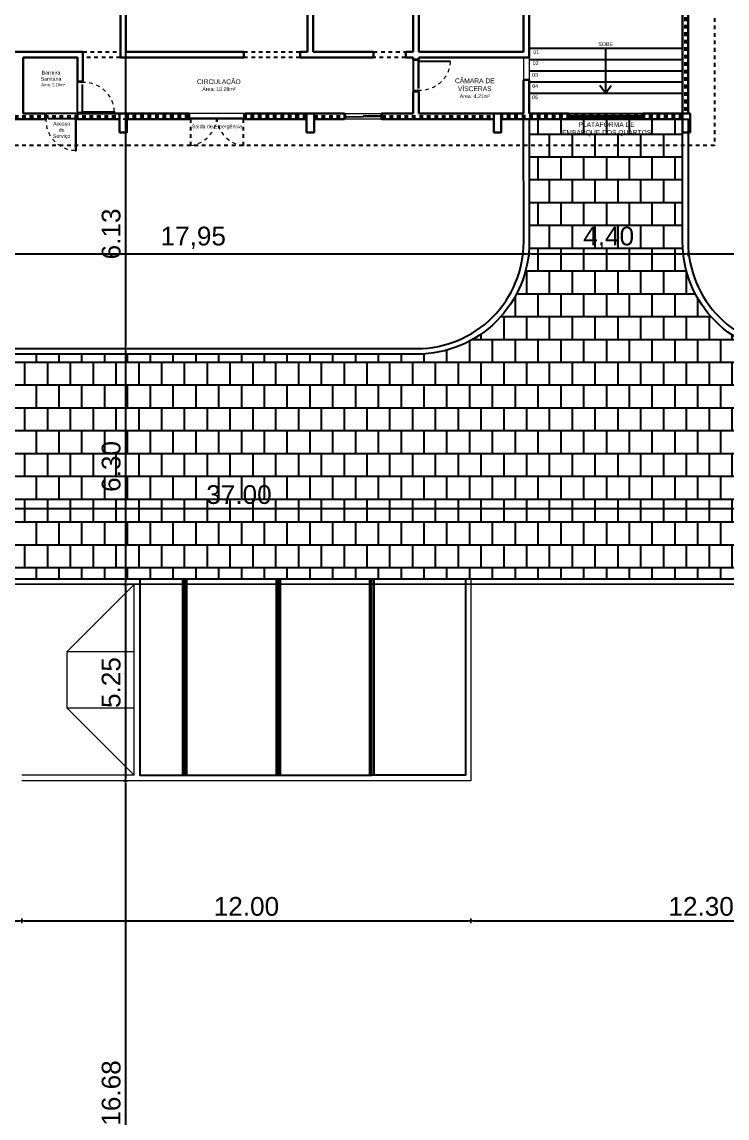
# Model space of a CAD drawing. Header units: millimetres. Extents: x 2823 to 2968, y 1352 to 1452.
# Drawn here: x 2934.33 to 2953.17, y 1391.2 to 1420.49 of the extents above; entities that cross this region are included whole.
import ezdxf

# ---------------------------------------------------------------- set-up
doc = ezdxf.new("R2010")
doc.units = ezdxf.units.MM
doc.header["$LTSCALE"] = 0.03
doc.linetypes.add('Dashed', pattern=[0.75, 0.5, -0.25])
for name, color, linetype, lineweight in [('A-COTAS', 12, 'Continuous', 9), ('A-ESQ-PORTAS', 2, 'Continuous', 18), ('A-ESTRUTURA', 164, 'Continuous', 30), ('A-PAREDE', 5, 'Continuous', 30), ('A-PROJEÇÃO', 251, 'Dashed', 13), ('A-VISTA01', 1, 'Continuous', 20), ('A-VISTA03', 3, 'Continuous', 9)]:
    doc.layers.add(name, color=color, linetype=linetype, lineweight=lineweight)
for name, color, linetype in [('A-Hachuras', 8, 'Continuous'), ('A-PISO', 251, 'Continuous'), ('A_PROJEÇÃO', 7, 'Dashed'), ('G_HACHURA', 9, 'Continuous')]:
    doc.layers.add(name, color=color, linetype=linetype)
doc.layers.add('A-TEXTO1', color=7, linetype='Continuous', true_color=0x000000)
doc.styles.add('A2 Arquitetos', font='arial.ttf')
doc.styles.add('Century Gothic', font='arial.ttf')
doc.dimstyles.new('COTA_250', dxfattribs={"dimscale": 250, "dimtxt": 0.002, "dimasz": 0.00025, "dimexe": 0.00075, "dimexo": 0.00075, "dimgap": 0.0005, "dimtad": 1, "dimzin": 4, "dimdsep": 46, "dimtxsty": 'Century Gothic', "dimblk": 'PU-Tick', "dimcen": 0.001, "dimdle": 0.00075, "dimse1": 1, "dimse2": 1, "dimclrd": 256, "dimclre": 256, "dimclrt": 256, "dimadec": 0, "dimazin": 0, "dimtfac": 1, "dimtix": 1, "dimtmove": 0, "dimatfit": 3, "dimldrblk": 'DOT', "dimfxl": 1, "dimarcsym": 0})

# ---------------------------------------------------------------- blocks, each defined once
blk = doc.blocks.new('PORTA 150')
for p, q in [((0.055, 0.853), (0.035, 0.853)), ((1.441, 0.853), (1.461, 0.853))]:
    blk.add_line(p, q)
at = {"layer": 'A-ESQ-PORTAS'}
for p, q in [((0, 0.15), (0.03, 0.15)), ((0.03, 0), (0, 0)), ((0.03, 0.15), (0.03, 0.115)), ((0.03, 0.15), (0.03, 0.115)), ((0.03, 0.115), (0.04, 0.115)), ((0.04, 0.105), (0.03, 0.105)), ((0.03, 0.105), (0.03, 0)), ((0.03, 0), (1.47, 0)), ((0.037, 0.15), (0.057, 0.15)), ((0.04, 0.115), (0.04, 0.105)), ((1.463, 0.15), (1.443, 0.15)), ((1.47, 0.115), (1.46, 0.115)), ((1.46, 0.115), (1.46, 0.105)), ((1.46, 0.105), (1.47, 0.105)), ((1.5, 0.15), (1.47, 0.15)), ((1.47, 0.15), (1.47, 0.115)), ((1.47, 0.15), (1.47, 0.115)), ((1.47, 0.105), (1.47, 0)), ((1.47, 0), (1.5, 0))]:
    blk.add_line(p, q, dxfattribs=at)
at = {"layer": 'A-ESQ-PORTAS', "ltscale": 50}
for p, q in [((0.03, 0.15), (1.443, 0.15)), ((0.03, 0.125), (1.47, 0.125))]:
    blk.add_line(p, q, dxfattribs=at)
at = {"layer": 'A-ESQ-PORTAS', "linetype": 'Continuous', "const_width": 0.001}
for points in [[(0.033, 0.154, 1), (0.033, 0.148, 1)], [(1.467, 0.154, -1), (1.467, 0.148, -1)]]:
    blk.add_lwpolyline(points, format="xyb", close=True, dxfattribs=at)
at = {"layer": 'A-PROJEÇÃO'}
for p, q in [((0.037, 0.15), (0.035, 0.853)), ((0.057, 0.15), (0.055, 0.853)), ((1.443, 0.15), (1.441, 0.853)), ((1.463, 0.15), (1.461, 0.853))]:
    blk.add_line(p, q, dxfattribs=at)
for centre, start, end in [((-0.046, 0.061), 4.57, 82.747), ((1.546, 0.061), 97.253, 175.43)]:
    blk.add_arc(centre, 0.798, start, end, dxfattribs=at)
blk = doc.blocks.new('Porta_de_Rolo')
at = {"layer": 'A-ESQ-PORTAS'}
h = blk.add_hatch(dxfattribs=at)
h.set_pattern_fill('DOLMIT', color=256, scale=0.03)
h.set_pattern_definition([(0, (0, 0), (0, 0.0075), []), (45, (0, 0), (-0.01499999997483, 0.01499999997483), [0.0106066017178, -0.0212132034356])])
h.paths.add_polyline_path([(207811.35, 9278517.387), (207811.35, 9278517.337), (207813.35, 9278517.337), (207813.35, 9278517.387)])
blk.add_lwpolyline([(207811.35, 9278517.337), (207813.35, 9278517.337), (207813.35, 9278517.387), (207811.35, 9278517.387)], close=True, dxfattribs=at)
blk = doc.blocks.new('p1')
for p, q in [((171.038, 297.318), (171.038, 297.338)), ((171.878, 297.338), (171.038, 297.338)), ((171.878, 297.318), (171.038, 297.318)), ((171.878, 297.375), (171.878, 297.345)), ((171.878, 297.345), (171.913, 297.345)), ((171.878, 297.345), (171.913, 297.345)), ((171.878, 297.338), (171.878, 297.318)), ((171.913, 297.345), (171.913, 297.335)), ((171.913, 297.335), (171.923, 297.335)), ((171.923, 297.335), (171.923, 297.345)), ((171.923, 297.345), (172.028, 297.345)), ((172.028, 297.345), (172.028, 297.375)), ((171.878, 296.515), (171.878, 296.545)), ((171.878, 296.545), (171.913, 296.545)), ((171.913, 296.555), (171.923, 296.555)), ((171.913, 296.545), (171.913, 296.555)), ((171.923, 296.555), (171.923, 296.545)), ((171.923, 296.545), (172.028, 296.545)), ((172.028, 296.545), (172.028, 296.515))]:
    blk.add_line(p, q)
at = {"linetype": 'Continuous', "const_width": 0.001}
blk.add_lwpolyline([(171.874, 297.341, -1), (171.88, 297.341, -1)], format="xyb", close=True, dxfattribs=at)
at = {"layer": 'A-PISO'}
blk.add_line((172.028, 297.345), (172.028, 296.545), dxfattribs=at)
at = {"layer": 'A-PROJEÇÃO', "ltscale": 50}
for p, q in [((171.878, 297.345), (171.878, 296.545)), ((171.903, 297.345), (171.903, 296.545))]:
    blk.add_line(p, q, dxfattribs=at)
at = {"layer": 'A-PROJEÇÃO'}
blk.add_arc((171.845, 297.351), 0.807, 182.3587, 272.3818, dxfattribs=at)
blk = doc.blocks.new('Galpão_2.0')
at = {"layer": 'A-ESTRUTURA'}
for points in [[(208366.138, 9278614.382), (208366.138, 9278614.882), (208366.338, 9278614.882), (208366.338, 9278614.382)], [(208371.138, 9278614.382), (208371.138, 9278614.882), (208371.338, 9278614.882), (208371.338, 9278614.382)], [(208376.138, 9278614.382), (208376.138, 9278614.882), (208376.338, 9278614.882), (208376.338, 9278614.382)], [(208381.188, 9278614.382), (208381.188, 9278614.882), (208381.388, 9278614.882), (208381.388, 9278614.382)]]:
    blk.add_lwpolyline(points, close=True, dxfattribs=at)
at = {"layer": 'A-PAREDE'}
for p, q in [((208381.188, 9278623.787), (208381.188, 9278614.882)), ((208381.338, 9278623.787), (208381.338, 9278614.882)), ((208366.163, 9278616.537), (208366.163, 9278620.137)), ((208366.313, 9278616.537), (208366.313, 9278620.137)), ((208371.163, 9278616.537), (208371.163, 9278620.137)), ((208371.313, 9278616.537), (208371.313, 9278620.137)), ((208373.988, 9278616.537), (208373.988, 9278620.137)), ((208374.138, 9278620.137), (208374.138, 9278616.537)), ((208376.938, 9278618.637), (208376.938, 9278616.537)), ((208377.088, 9278618.637), (208377.088, 9278616.387)), ((208363.563, 9278616.537), (208363.063, 9278616.537)), ((208363.563, 9278616.387), (208363.563, 9278614.882)), ((208366.163, 9278616.537), (208366.163, 9278616.387)), ((208366.163, 9278616.537), (208366.163, 9278616.537)), ((208369.463, 9278616.387), (208366.163, 9278616.387)), ((208369.463, 9278616.537), (208366.313, 9278616.537)), ((208369.463, 9278616.537), (208369.463, 9278616.387)), ((208370.963, 9278616.537), (208370.963, 9278616.387)), ((208370.963, 9278616.537), (208371.163, 9278616.537)), ((208371.163, 9278616.537), (208370.963, 9278616.537)), ((208370.963, 9278616.387), (208371.163, 9278616.387)), ((208372.928, 9278616.387), (208370.963, 9278616.387)), ((208372.928, 9278616.537), (208371.313, 9278616.537)), ((208372.928, 9278616.537), (208372.928, 9278616.387)), ((208373.788, 9278616.537), (208373.788, 9278616.387)), ((208373.988, 9278616.537), (208373.788, 9278616.537)), ((208373.988, 9278616.387), (208373.788, 9278616.387)), ((208373.988, 9278616.387), (208373.988, 9278616.332)), ((208373.988, 9278616.332), (208374.138, 9278616.332)), ((208376.938, 9278616.537), (208374.138, 9278616.537)), ((208374.138, 9278616.332), (208374.138, 9278616.387)), ((208377.088, 9278616.387), (208374.138, 9278616.387)), ((208376.938, 9278615.787), (208376.938, 9278614.882)), ((208376.938, 9278615.787), (208377.088, 9278615.787)), ((208377.088, 9278615.787), (208377.088, 9278614.882)), ((208373.988, 9278615.472), (208373.988, 9278614.882)), ((208374.138, 9278615.472), (208373.988, 9278615.472)), ((208374.138, 9278615.472), (208374.138, 9278614.882)), ((208364.154, 9278614.882), (208363.563, 9278614.882)), ((208366.138, 9278614.882), (208365.013, 9278614.882)), ((208367.988, 9278614.882), (208366.338, 9278614.882)), ((208367.988, 9278614.883), (208367.988, 9278614.732)), ((208369.488, 9278614.883), (208369.488, 9278614.732)), ((208371.138, 9278614.882), (208369.488, 9278614.882)), ((208372.153, 9278614.882), (208371.338, 9278614.882)), ((208372.153, 9278614.732), (208372.153, 9278614.882)), ((208373.4, 9278614.882), (208373.153, 9278614.882)), ((208373.153, 9278614.732), (208373.153, 9278614.882)), ((208373.988, 9278614.882), (208373.4, 9278614.882)), ((208376.138, 9278614.882), (208374.138, 9278614.882)), ((208376.938, 9278614.882), (208376.338, 9278614.882)), ((208378.135, 9278614.882), (208377.088, 9278614.882)), ((208378.135, 9278614.732), (208378.135, 9278614.882)), ((208380.135, 9278614.732), (208380.135, 9278614.882)), ((208381.188, 9278614.882), (208380.135, 9278614.882)), ((208364.154, 9278614.732), (208362.913, 9278614.732)), ((208366.138, 9278614.732), (208365.013, 9278614.732)), ((208367.988, 9278614.732), (208366.338, 9278614.732)), ((208371.138, 9278614.732), (208369.488, 9278614.732)), ((208372.153, 9278614.732), (208371.338, 9278614.732)), ((208373.4, 9278614.732), (208373.153, 9278614.732)), ((208374.138, 9278614.732), (208373.4, 9278614.732)), ((208376.138, 9278614.732), (208374.138, 9278614.732)), ((208378.135, 9278614.732), (208376.338, 9278614.732)), ((208381.188, 9278614.732), (208380.135, 9278614.732))]:
    blk.add_line(p, q, dxfattribs=at)
for points in [[(208363.563, 9278616.537), (208365.163, 9278616.537), (208365.163, 9278615.742), (208365.013, 9278615.742), (208365.013, 9278616.387), (208363.563, 9278616.387)], [(208364.154, 9278614.882), (208364.154, 9278614.732)], [(208365.013, 9278614.882), (208365.013, 9278614.732)]]:
    blk.add_lwpolyline(points, dxfattribs=at)
at = {"layer": 'A-PISO'}
for p, q in [((208377.088, 9278616.63), (208381.188, 9278616.63)), ((208377.088, 9278616.33), (208381.188, 9278616.33)), ((208377.088, 9278616.03), (208381.188, 9278616.03)), ((208377.088, 9278615.73), (208381.188, 9278615.73)), ((208377.088, 9278615.43), (208381.188, 9278615.43)), ((208378.123, 9278614.882), (208380.135, 9278614.882)), ((208378.123, 9278614.732), (208380.135, 9278614.732))]:
    blk.add_line(p, q, dxfattribs=at)
at = {"layer": 'A-TEXTO1'}
for p, q in [((208379.125, 9278616.63), (208379.125, 9278615.43)), ((208379.125, 9278615.43), (208378.975, 9278615.638)), ((208379.125, 9278615.43), (208379.275, 9278615.638))]:
    blk.add_line(p, q, dxfattribs=at)
at = {"layer": 'A-VISTA01', "color": 18, "ltscale": 0.0005, "true_color": 0x000000}
for p, q in [((208372.183, 9278614.882), (208373.123, 9278614.882)), ((208373.123, 9278614.732), (208372.183, 9278614.732))]:
    blk.add_line(p, q, dxfattribs=at)
at = {"layer": 'A-VISTA03'}
for p, q in [((208376.938, 9278616.387), (208376.938, 9278615.787)), ((208377.088, 9278616.387), (208377.088, 9278615.787))]:
    blk.add_line(p, q, dxfattribs=at)
at = {"layer": 'A-VISTA03', "ltscale": 0.0005}
for points in [[(208372.153, 9278614.882), (208372.183, 9278614.882), (208372.183, 9278614.732), (208372.153, 9278614.732)], [(208373.153, 9278614.882), (208373.123, 9278614.882), (208373.123, 9278614.732), (208373.153, 9278614.732)], [(208372.183, 9278614.807), (208372.213, 9278614.807), (208372.213, 9278614.787), (208372.183, 9278614.787)], [(208372.213, 9278614.807), (208372.623, 9278614.807), (208372.623, 9278614.787), (208372.213, 9278614.787)], [(208372.623, 9278614.807), (208372.653, 9278614.807), (208372.653, 9278614.787), (208372.623, 9278614.787)], [(208372.683, 9278614.827), (208372.653, 9278614.827), (208372.653, 9278614.807), (208372.683, 9278614.807)], [(208373.093, 9278614.827), (208372.683, 9278614.827), (208372.683, 9278614.807), (208373.093, 9278614.807)], [(208373.123, 9278614.827), (208373.093, 9278614.827), (208373.093, 9278614.807), (208373.123, 9278614.807)]]:
    blk.add_lwpolyline(points, close=True, dxfattribs=at)
at = {"layer": 'A_PROJEÇÃO'}
for p, q in [((208381.243, 9278620.057), (208381.243, 9278614.882)), ((208381.283, 9278620.057), (208381.283, 9278614.882)), ((208361.338, 9278614.822), (208366.138, 9278614.822)), ((208361.338, 9278614.782), (208366.138, 9278614.782)), ((208367.988, 9278614.822), (208366.338, 9278614.822)), ((208367.988, 9278614.782), (208366.338, 9278614.782)), ((208371.138, 9278614.822), (208369.488, 9278614.822)), ((208371.138, 9278614.782), (208369.488, 9278614.782)), ((208371.338, 9278614.822), (208372.153, 9278614.822)), ((208371.338, 9278614.782), (208372.153, 9278614.782)), ((208373.153, 9278614.822), (208376.138, 9278614.822)), ((208373.153, 9278614.782), (208376.138, 9278614.782)), ((208381.188, 9278614.822), (208376.338, 9278614.822)), ((208381.188, 9278614.782), (208376.338, 9278614.782))]:
    blk.add_line(p, q, dxfattribs=at)
blk.add_lwpolyline([(208382.038, 9278614.032), (208355.463, 9278614.032), (208355.463, 9278624.637), (208382.038, 9278624.637)], close=True, dxfattribs=at)
for points in [[(208365.163, 9278616.537), (208366.163, 9278616.537)], [(208366.163, 9278616.387), (208365.163, 9278616.387)], [(208369.463, 9278616.537), (208370.963, 9278616.537)], [(208370.963, 9278616.387), (208369.463, 9278616.387)], [(208372.928, 9278616.537), (208373.788, 9278616.537)], [(208373.788, 9278616.387), (208372.928, 9278616.387)]]:
    blk.add_lwpolyline(points, dxfattribs=at)
at = {"layer": 'A-ESQ-PORTAS', "xscale": -1}
blk.add_blockref('p1', (208546.016, 9278318.958), dxfattribs=at)
at = {"layer": 'A-ESQ-PORTAS', "rotation": 180}
for name, p in [('p1', (208537.041, 9278912.257)), ('PORTA 150', (208369.488, 9278614.883))]:
    blk.add_blockref(name, p, dxfattribs=at)
at = {"layer": 'A-ESQ-PORTAS', "xscale": -1, "rotation": 270}
blk.add_blockref('p1', (208067.64, 9278442.854), dxfattribs=at)
at = {"layer": 'A-PAREDE', "rotation": 180}
blk.add_blockref('Porta_de_Rolo', (416191.485, 18557132.163), dxfattribs=at)
at = {"layer": 'A-TEXTO1', "ltscale": 0.0005, "style": 'A2 Arquitetos'}
for s, p in [('SOBE', (208378.933, 9278616.689)), ('01', (208377.197, 9278616.473)), ('02', (208377.179, 9278616.178)), ('03', (208377.167, 9278615.869)), ('04', (208377.168, 9278615.568)), ('05', (208377.166, 9278615.268))]:
    blk.add_text(s, height=0.102, dxfattribs=at).set_placement(p)
for s, width, insert, char_height, attachment_point in [('\\pxqc;Barreira Sanitária\\P\\pq*;{\\H0.78431x;Área: 2.18m²}', 0.74545, (208364.682, 9278616.028), 0.1, 3), ('\\pxqc;CIRCULAÇÃO\\P{\\H0.78431x;Área: 13.28m²}', 3.13247, (208367.228, 9278615.486), 0.1275, 7), ('\\pxqc;CÂMARA DE\\PVÍSCERAS\\P{\\H0.78431x;Área: 4.21m²}', 2.52924, (208374.369, 9278615.297), 0.1275, 7), ('\\pxqc;Acesso de Serviço', 0.64906, (208364.917, 9278614.664), 0.1, 3), ('\\pxqc;Saída de Emergência', 1.37505, (208369.431, 9278614.592), 0.1, 3), ('\\pxqc;PLATAFORMA DE EMBARQUE DOS QUARTOS', 2.52924, (208377.892, 9278614.279), 0.1275, 7)]:
    blk.add_mtext_dynamic_manual_height_columns(s, width=width, gutter_width=30.315, heights=[0], dxfattribs=dict(at, insert=insert, char_height=char_height, attachment_point=attachment_point))
blk = doc.blocks.new('PU-Tick')
for p, q in [((1, 0), (-1, 0)), ((0, -1), (0, 1))]:
    blk.add_line(p, q)
at = {"color": 0, "linetype": 'ByBlock', "const_width": 0.15}
blk.add_lwpolyline([(-0.5, -0.5), (0.5, 0.5)], dxfattribs=at)
blk = doc.blocks.new('*D105')
at = {"layer": 'A-COTAS', "lineweight": -2, "transparency": 16777216}
blk.add_line((2921.842, 1396.473), (2934.267, 1396.473), dxfattribs=at)
at = {"layer": 'Defpoints', "color": 0, "transparency": 16777216}
for p in [(2934.33, 1399.165), (2921.78, 1396.462), (2934.33, 1396.473)]:
    blk.add_point(p, dxfattribs=at)
at = {"layer": 'A-COTAS', "lineweight": -2, "transparency": 16777216, "xscale": 0.0625, "yscale": 0.0625, "zscale": 0.0625, "rotation": 180}
blk.add_blockref('PU-Tick', (2921.78, 1396.473), dxfattribs=at)
at = {"layer": 'A-COTAS', "lineweight": -2, "transparency": 16777216, "xscale": 0.0625, "yscale": 0.0625, "zscale": 0.0625}
blk.add_blockref('PU-Tick', (2934.33, 1396.473), dxfattribs=at)
at = {"layer": 'A-COTAS', "transparency": 16777216, "insert": (2928.055, 1396.853), "char_height": 0.5, "attachment_point": 5, "style": 'Century Gothic'}
blk.add_mtext('12.55', dxfattribs=at)
blk = doc.blocks.new('_Dot')
at = {"layer": 'G_HACHURA', "color": 0, "lineweight": -2}
blk.add_line((-0.5, 0), (-1, 0), dxfattribs=at)
at = {"layer": 'G_HACHURA', "color": 0, "const_width": 0.5}
blk.add_lwpolyline([(-0.25, 0, 1), (0.25, 0, 1)], format="xyb", close=True, dxfattribs=at)
blk = doc.blocks.new('*D106')
at = {"layer": 'A-COTAS', "lineweight": -2, "transparency": 16777216}
blk.add_line((2934.392, 1396.473), (2946.268, 1396.473), dxfattribs=at)
at = {"layer": 'Defpoints', "color": 0, "transparency": 16777216}
for p in [(2946.331, 1400.212), (2934.33, 1399.165), (2946.331, 1396.473)]:
    blk.add_point(p, dxfattribs=at)
at = {"layer": 'A-COTAS', "lineweight": -2, "transparency": 16777216, "xscale": 0.0625, "yscale": 0.0625, "zscale": 0.0625, "rotation": 180}
blk.add_blockref('PU-Tick', (2934.33, 1396.473), dxfattribs=at)
at = {"layer": 'A-COTAS', "lineweight": -2, "transparency": 16777216, "xscale": 0.0625, "yscale": 0.0625, "zscale": 0.0625}
blk.add_blockref('PU-Tick', (2946.331, 1396.473), dxfattribs=at)
at = {"layer": 'A-COTAS', "transparency": 16777216, "insert": (2940.33, 1396.853), "char_height": 0.5, "attachment_point": 5, "style": 'Century Gothic'}
blk.add_mtext('12.00', dxfattribs=at)
blk = doc.blocks.new('*D107')
at = {"layer": 'A-COTAS', "lineweight": -2, "transparency": 16777216}
blk.add_line((2946.393, 1396.473), (2958.569, 1396.473), dxfattribs=at)
at = {"layer": 'Defpoints', "color": 0, "transparency": 16777216}
for p in [(2946.331, 1400.212), (2958.632, 1396.735), (2958.632, 1396.473)]:
    blk.add_point(p, dxfattribs=at)
at = {"layer": 'A-COTAS', "lineweight": -2, "transparency": 16777216, "xscale": 0.0625, "yscale": 0.0625, "zscale": 0.0625, "rotation": 180}
blk.add_blockref('PU-Tick', (2946.331, 1396.473), dxfattribs=at)
at = {"layer": 'A-COTAS', "lineweight": -2, "transparency": 16777216, "xscale": 0.0625, "yscale": 0.0625, "zscale": 0.0625}
blk.add_blockref('PU-Tick', (2958.632, 1396.473), dxfattribs=at)
at = {"layer": 'A-COTAS', "transparency": 16777216, "insert": (2952.481, 1396.853), "char_height": 0.5, "attachment_point": 5, "style": 'Century Gothic'}
blk.add_mtext('12.30', dxfattribs=at)
blk = doc.blocks.new('*D109')
at = {"layer": 'A-COTAS', "lineweight": -2, "transparency": 16777216}
blk.add_line((2947.949, 1414.297), (2952.071, 1414.297), dxfattribs=at)
at = {"layer": 'Defpoints', "color": 0, "transparency": 16777216}
for p in [(2947.886, 1417.782), (2952.134, 1414.614), (2952.134, 1414.297)]:
    blk.add_point(p, dxfattribs=at)
at = {"layer": 'A-COTAS', "lineweight": -2, "transparency": 16777216, "xscale": 0.0625, "yscale": 0.0625, "zscale": 0.0625, "rotation": 180}
blk.add_blockref('PU-Tick', (2947.886, 1414.297), dxfattribs=at)
at = {"layer": 'A-COTAS', "lineweight": -2, "transparency": 16777216, "xscale": 0.0625, "yscale": 0.0625, "zscale": 0.0625}
blk.add_blockref('PU-Tick', (2952.134, 1414.297), dxfattribs=at)
at = {"layer": 'A-COTAS', "transparency": 16777216, "insert": (2950.01, 1414.722), "char_height": 0.5, "attachment_point": 5, "style": 'Century Gothic'}
blk.add_mtext('4,40', dxfattribs=at)
blk = doc.blocks.new('*D124')
at = {"layer": 'A-COTAS', "lineweight": -2, "transparency": 16777216}
blk.add_line((2937.098, 1427.031), (2937.098, 1417.951), dxfattribs=at)
at = {"layer": 'Defpoints', "color": 0, "transparency": 16777216}
for p in [(2937.136, 1427.094), (2937.098, 1417.889), (2937.136, 1417.889)]:
    blk.add_point(p, dxfattribs=at)
at = {"layer": 'A-COTAS', "lineweight": -2, "transparency": 16777216, "xscale": 0.0625, "yscale": 0.0625, "zscale": 0.0625}
for p, rotation in [((2937.098, 1427.094), 90), ((2937.098, 1417.889), 270)]:
    blk.add_blockref('PU-Tick', p, dxfattribs=dict(at, rotation=rotation))
at = {"layer": 'A-COTAS', "transparency": 16777216, "insert": (2936.672, 1422.491), "char_height": 0.5, "attachment_point": 5, "rotation": 90, "style": 'Century Gothic'}
blk.add_mtext('9,20', dxfattribs=at)
blk = doc.blocks.new('*D125')
at = {"layer": 'A-COTAS', "lineweight": -2, "transparency": 16777216}
blk.add_line((2937.098, 1400.15), (2937.098, 1383.59), dxfattribs=at)
at = {"layer": 'Defpoints', "color": 0, "transparency": 16777216}
for p in [(2937.024, 1400.212), (2934.918, 1383.527), (2937.098, 1383.527)]:
    blk.add_point(p, dxfattribs=at)
at = {"layer": 'A-COTAS', "lineweight": -2, "transparency": 16777216, "xscale": 0.0625, "yscale": 0.0625, "zscale": 0.0625}
for p, rotation in [((2937.098, 1400.212), 90), ((2937.098, 1383.527), 270)]:
    blk.add_blockref('PU-Tick', p, dxfattribs=dict(at, rotation=rotation))
at = {"layer": 'A-COTAS', "transparency": 16777216, "insert": (2936.717, 1391.87), "char_height": 0.5, "attachment_point": 5, "rotation": 90, "style": 'Century Gothic'}
blk.add_mtext('16.68', dxfattribs=at)
blk = doc.blocks.new('*D130')
at = {"layer": 'A-COTAS', "lineweight": -2, "transparency": 16777216}
blk.add_line((2937.098, 1411.699), (2937.098, 1405.525), dxfattribs=at)
at = {"layer": 'Defpoints', "color": 0, "transparency": 16777216}
for p in [(2937.024, 1411.762), (2936.556, 1405.462), (2937.098, 1405.462)]:
    blk.add_point(p, dxfattribs=at)
at = {"layer": 'A-COTAS', "lineweight": -2, "transparency": 16777216, "xscale": 0.0625, "yscale": 0.0625, "zscale": 0.0625}
for p, rotation in [((2937.098, 1411.762), 90), ((2937.098, 1405.462), 270)]:
    blk.add_blockref('PU-Tick', p, dxfattribs=dict(at, rotation=rotation))
at = {"layer": 'A-COTAS', "transparency": 16777216, "insert": (2936.717, 1408.612), "char_height": 0.5, "attachment_point": 5, "rotation": 90, "style": 'Century Gothic'}
blk.add_mtext('6.30', dxfattribs=at)
blk = doc.blocks.new('*D131')
at = {"layer": 'A-COTAS', "lineweight": -2, "transparency": 16777216}
blk.add_line((2937.098, 1405.4), (2937.098, 1400.275), dxfattribs=at)
at = {"layer": 'Defpoints', "color": 0, "transparency": 16777216}
for p in [(2936.556, 1405.462), (2936.722, 1400.212), (2937.098, 1400.212)]:
    blk.add_point(p, dxfattribs=at)
at = {"layer": 'A-COTAS', "lineweight": -2, "transparency": 16777216, "xscale": 0.0625, "yscale": 0.0625, "zscale": 0.0625}
for p, rotation in [((2937.098, 1405.462), 90), ((2937.098, 1400.212), 270)]:
    blk.add_blockref('PU-Tick', p, dxfattribs=dict(at, rotation=rotation))
at = {"layer": 'A-COTAS', "transparency": 16777216, "insert": (2936.717, 1402.837), "char_height": 0.5, "attachment_point": 5, "rotation": 90, "style": 'Century Gothic'}
blk.add_mtext('5.25', dxfattribs=at)
blk = doc.blocks.new('*D132')
at = {"layer": 'A-COTAS', "lineweight": -2, "transparency": 16777216}
blk.add_line((2958.569, 1407.476), (2921.691, 1407.476), dxfattribs=at)
at = {"layer": 'Defpoints', "color": 0, "transparency": 16777216}
for p in [(2921.629, 1411.762), (2921.629, 1407.476), (2958.632, 1405.462)]:
    blk.add_point(p, dxfattribs=at)
at = {"layer": 'A-COTAS', "lineweight": -2, "transparency": 16777216, "xscale": 0.0625, "yscale": 0.0625, "zscale": 0.0625, "rotation": 180}
blk.add_blockref('PU-Tick', (2921.629, 1407.476), dxfattribs=at)
at = {"layer": 'A-COTAS', "lineweight": -2, "transparency": 16777216, "xscale": 0.0625, "yscale": 0.0625, "zscale": 0.0625}
blk.add_blockref('PU-Tick', (2958.632, 1407.476), dxfattribs=at)
at = {"layer": 'A-COTAS', "transparency": 16777216, "insert": (2940.13, 1407.857), "char_height": 0.5, "attachment_point": 5, "style": 'Century Gothic'}
blk.add_mtext('37.00', dxfattribs=at)
blk = doc.blocks.new('*D134')
at = {"layer": 'A-COTAS', "lineweight": -2, "transparency": 16777216}
blk.add_line((2937.098, 1417.826), (2937.098, 1411.824), dxfattribs=at)
at = {"layer": 'Defpoints', "color": 0, "transparency": 16777216}
for p in [(2937.136, 1417.889), (2937.098, 1411.762), (2937.098, 1411.762)]:
    blk.add_point(p, dxfattribs=at)
at = {"layer": 'A-COTAS', "lineweight": -2, "transparency": 16777216, "xscale": 0.0625, "yscale": 0.0625, "zscale": 0.0625}
for p, rotation in [((2937.098, 1417.889), 90), ((2937.098, 1411.762), 270)]:
    blk.add_blockref('PU-Tick', p, dxfattribs=dict(at, rotation=rotation))
at = {"layer": 'A-COTAS', "transparency": 16777216, "insert": (2936.717, 1414.825), "char_height": 0.5, "attachment_point": 5, "rotation": 90, "style": 'Century Gothic'}
blk.add_mtext('6.13', dxfattribs=at)
blk = doc.blocks.new('Adminidtração')
at = {"layer": 'A-ESQ-PORTAS', "color": 18, "true_color": 0x000000}
blk.add_line((207817.041, 9278535.949), (207832.893, 9278535.949), dxfattribs=at)
for points in [[(207808.341, 9278535.949), (207808.191, 9278535.949), (207808.191, 9278535.799)], [(207808.191, 9278535.799), (207808.191, 9278530.549), (207820.191, 9278530.549)], [(207817.041, 9278530.699), (207808.341, 9278530.699), (207808.341, 9278535.949)], [(207817.191, 9278535.799), (207832.743, 9278535.799)], [(207817.191, 9278530.699), (207817.191, 9278535.799)], [(207817.191, 9278530.699), (207820.191, 9278530.699)]]:
    blk.add_lwpolyline(points, dxfattribs=at)
at = {"layer": 'A-ESQ-PORTAS', "color": 251, "true_color": 0x636466}
for points in [[(207817.191, 9278530.699), (207817.191, 9278535.799), (207818.991, 9278533.999), (207818.991, 9278532.499)], [(207817.191, 9278533.999), (207818.991, 9278533.999), (207818.991, 9278532.499), (207817.191, 9278532.499)]]:
    blk.add_lwpolyline(points, close=True, dxfattribs=at)
at = {"layer": 'A-Hachuras', "color": 251, "true_color": 0x636466}
blk.add_lwpolyline([(207808.341, 9278535.949), (207808.341, 9278530.699), (207810.841, 9278530.699), (207810.841, 9278535.949)], dxfattribs=at)
at = {"layer": 'A-Hachuras'}
for points in [[(207813.341, 9278535.949), (207813.341, 9278530.699), (207810.841, 9278530.699), (207810.841, 9278535.949)], [(207815.841, 9278535.949), (207815.841, 9278530.699), (207813.341, 9278530.699), (207813.341, 9278535.949)]]:
    blk.add_lwpolyline(points, dxfattribs=at)
at = {"layer": 'A-Hachuras', "color": 18, "true_color": 0x000000}
blk.add_lwpolyline([(207817.041, 9278535.949), (207817.041, 9278530.699), (207815.841, 9278530.699), (207815.841, 9278535.949)], dxfattribs=at)
blk = doc.blocks.new('*D161')
at = {"layer": 'A-COTAS', "lineweight": -2, "transparency": 16777216}
blk.add_line((2930.006, 1414.297), (2947.811, 1414.297), dxfattribs=at)
at = {"layer": 'Defpoints', "color": 0, "transparency": 16777216}
for p in [(2929.944, 1414.394), (2947.874, 1414.31), (2947.874, 1414.297)]:
    blk.add_point(p, dxfattribs=at)
at = {"layer": 'A-COTAS', "lineweight": -2, "transparency": 16777216, "xscale": 0.0625, "yscale": 0.0625, "zscale": 0.0625, "rotation": 180}
blk.add_blockref('PU-Tick', (2929.944, 1414.297), dxfattribs=at)
at = {"layer": 'A-COTAS', "lineweight": -2, "transparency": 16777216, "xscale": 0.0625, "yscale": 0.0625, "zscale": 0.0625}
blk.add_blockref('PU-Tick', (2947.874, 1414.297), dxfattribs=at)
at = {"layer": 'A-COTAS', "transparency": 16777216, "insert": (2938.909, 1414.722), "char_height": 0.5, "attachment_point": 5, "style": 'Century Gothic'}
blk.add_mtext('17,95', dxfattribs=at)
blk = doc.blocks.new('*D139')
at = {"layer": 'A-COTAS', "lineweight": -2, "transparency": 16777216}
blk.add_line((2952.196, 1414.297), (2958.569, 1414.297), dxfattribs=at)
at = {"layer": 'Defpoints', "color": 0, "transparency": 16777216}
for p in [(2952.134, 1416.237), (2958.632, 1414.559), (2958.632, 1414.297)]:
    blk.add_point(p, dxfattribs=at)
at = {"layer": 'A-COTAS', "lineweight": -2, "transparency": 16777216, "xscale": 0.0625, "yscale": 0.0625, "zscale": 0.0625, "rotation": 180}
blk.add_blockref('PU-Tick', (2952.134, 1414.297), dxfattribs=at)
at = {"layer": 'A-COTAS', "lineweight": -2, "transparency": 16777216, "xscale": 0.0625, "yscale": 0.0625, "zscale": 0.0625}
blk.add_blockref('PU-Tick', (2958.632, 1414.297), dxfattribs=at)
at = {"layer": 'A-COTAS', "transparency": 16777216, "insert": (2955.383, 1414.677), "char_height": 0.5, "attachment_point": 5, "style": 'Century Gothic'}
blk.add_mtext('6.50', dxfattribs=at)
blk = doc.blocks.new('arq geral tgov')
at = {"layer": 'A-PISO'}
h = blk.add_hatch(dxfattribs=at)
h.set_pattern_fill('AR-B88', color=256, scale=0.003)
h.set_pattern_definition([(0, (-2897.6316, -1401.90576), (0, 0.6096), []), (90, (-2897.63158, -1401.90576), (-0.3048, 0.6096), [0.6096, -0.6096])])
h.paths.add_polyline_path([(62.5, 9.706), (57.354, 9.706, -0.414623), (54.352, 12.708), (54.355, 15.983), (50.255, 15.983), (50.257, 12.709, -0.41428), (47.259, 9.706), (23.997, 9.706), (23.997, 3.707), (40.999, 3.706), (40.999, 3.707), (41.099, 3.707), (43.499, 3.706), (43.499, 3.707), (43.599, 3.707), (45.999, 3.706), (45.999, 3.707), (46.099, 3.707), (62.5, 3.706)])
blk.add_lwpolyline([(23.997, 9.856), (47.259, 9.856, 0.414221), (50.107, 12.708), (50.105, 15.983), (50.255, 15.983), (50.257, 12.708, -0.414221), (47.259, 9.706), (23.997, 9.706)], format="xyb")
blk.add_lwpolyline([(54.355, 15.633), (54.355, 15.983), (50.255, 15.983)])
blk.add_lwpolyline([(54.355, 15.983), (54.505, 15.983), (54.502, 12.708, 0.414221), (57.35, 9.856), (62.5, 9.856), (62.5, 9.706), (57.35, 9.706, -0.414221), (54.352, 12.708)], format="xyb", close=True)
blk.add_lwpolyline([(23.997, 3.707), (62.5, 3.706), (62.5, 3.556), (23.997, 3.557)], close=True)
at = {"layer": 'A-Hachuras'}
for points in [[(40.999, -1.543), (40.999, 3.707), (41.099, 3.707), (41.099, -1.543)], [(43.499, -1.543), (43.499, 3.707), (43.599, 3.707), (43.599, -1.543)], [(45.999, -1.543), (45.999, 3.707), (46.099, 3.707), (46.099, -1.543)]]:
    blk.add_lwpolyline(points, dxfattribs=at)
at = {"layer": 'A-PAREDE'}
blk.add_blockref('Galpão_2.0', (-208326.833, -9278598.749), dxfattribs=at)
at = {"layer": 'A-PAREDE', "xscale": -1, "rotation": 359.9999999998639}
blk.add_blockref('Adminidtração', (207856.89, -9278532.243), dxfattribs=at)
at = {"layer": 'A-COTAS'}
dim = blk.add_linear_dim(base=(39.466, 15.983), p1=(39.505, 25.188), p2=(39.505, 15.983), angle=270, text='9,20', dimstyle='COTA_250', dxfattribs=at)
dim.commit()
dim.dimension.update_dxf_attribs({"geometry": '*D124', "text_midpoint": (39.041, 20.586), "insert": (-2897.632, -1401.906)})
for base, p1, p2, picture, middle, set_off in [((39.466, 9.856), (39.505, 15.983), (39.466, 9.856), '*D134', (39.086, 12.92), (-2897.632, -1401.906)), ((39.466, 3.557), (39.393, 9.856), (38.924, 3.557), '*D130', (39.086, 6.706), (-2897.632, -1401.906)), ((39.466, -1.693), (38.924, 3.557), (39.091, -1.693), '*D131', (39.086, 0.932), (-2897.632, -1401.906)), ((39.4661, -18.3784), (39.3927, -1.6935), (37.2868, -18.3784), '*D125', (39.0859, -10.0359), (-2897.6316, -1401.9058))]:
    dim = blk.add_linear_dim(base=base, p1=p1, p2=p2, angle=270, dimstyle='COTA_250', dxfattribs=at)
    dim.commit()
    dim.dimension.update_dxf_attribs({"geometry": picture, "text_midpoint": middle, "insert": set_off})
for base, p1, p2, text, picture, middle in [((54.502, 12.391), (50.255, 15.877), (54.502, 12.708), '4,40', '*D109', (52.378, 12.817)), ((50.242, 12.391), (32.312, 12.488), (50.242, 12.404), '17,95', '*D161', (41.277, 12.817))]:
    dim = blk.add_linear_dim(base=base, p1=p1, p2=p2, text=text, dimstyle='COTA_250', dxfattribs=at)
    dim.commit()
    dim.dimension.update_dxf_attribs({"geometry": picture, "text_midpoint": middle, "insert": (-2897.632, -1401.906)})
for base, p1, p2, picture, middle in [((61, 12.391), (54.502, 14.332), (61, 12.653), '*D139', (57.751, 12.772)), ((23.997, 5.571), (61, 3.556), (23.997, 9.856), '*D132', (42.499, 5.951)), ((48.699, -5.433), (36.698, -2.74), (48.699, -1.693), '*D106', (42.699, -5.052)), ((61, -5.433), (48.699, -1.693), (61, -5.17), '*D107', (54.85, -5.052)), ((36.698, -5.433), (24.148, -5.443), (36.698, -2.74), '*D105', (30.423, -5.052))]:
    dim = blk.add_linear_dim(base=base, p1=p1, p2=p2, dimstyle='COTA_250', dxfattribs=at)
    dim.commit()
    dim.dimension.update_dxf_attribs({"geometry": picture, "text_midpoint": middle, "insert": (-2897.632, -1401.906)})

msp = doc.modelspace()

# ---------------------------------------------------------------- block references
msp.add_blockref('arq geral tgov', (2897.632, 1401.906))

doc.saveas('drawing.dxf')
